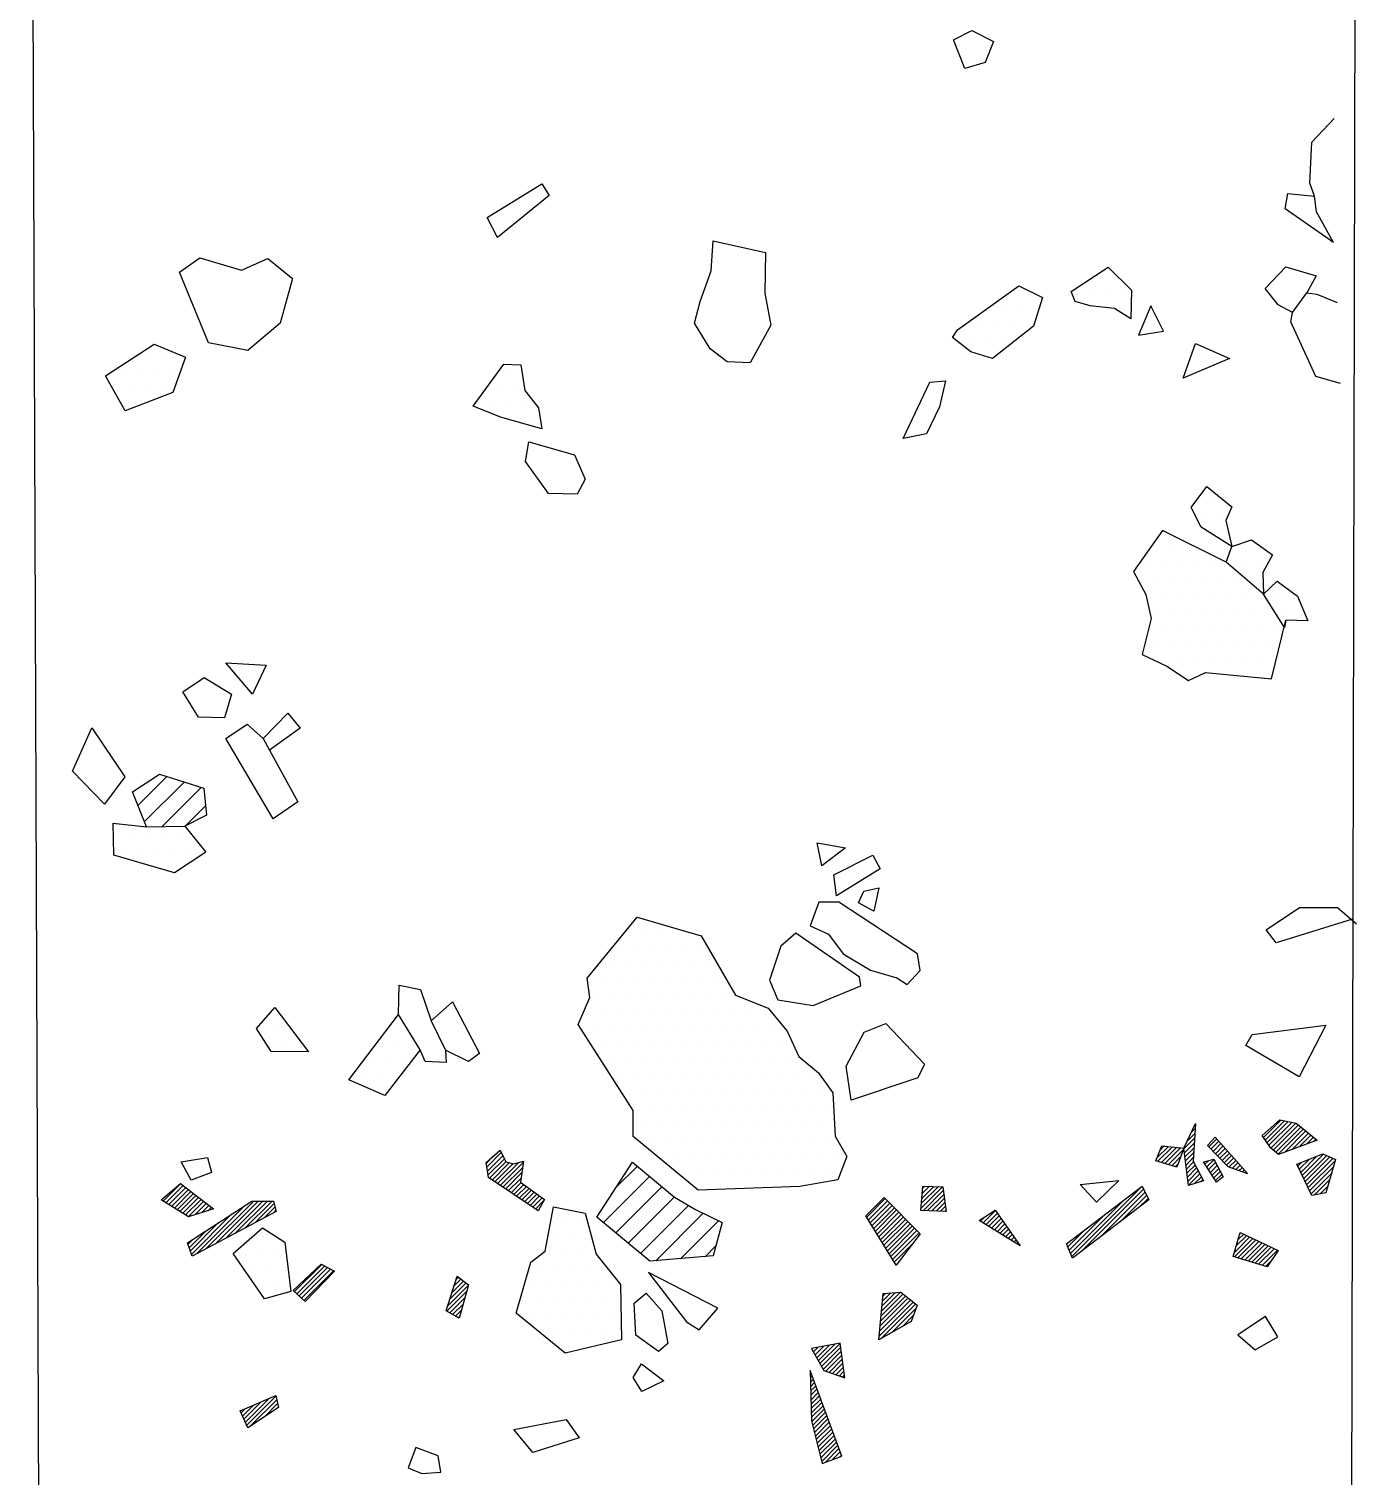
# Model space of a CAD drawing. Header units: metres. Extents: x 0.25 to 1.64, y -20.6 to -15.97.
# Drawn here: x 0.474 to 1.512, y -18.261 to -17.13 of the extents above; entities that cross this region are included whole.
import ezdxf

# ---------------------------------------------------------------- set-up
doc = ezdxf.new("R2010")
doc.units = ezdxf.units.M
doc.header["$LTSCALE"] = 25
doc.header["$MEASUREMENT"] = 0
doc.linetypes.add('STRICHPUNKTX2', pattern=[2, 1, -0.5, 0, -0.5])
doc.layers.get('0').update_dxf_attribs({"linetype": 'CONTINUOUS'})
for name, color, linetype in [('FEUER', 1, 'CONTINUOUS'), ('GRABUNGSGRENZE', 3, 'STRICHPUNKTX2'), ('KNOCHEN', 2, 'CONTINUOUS'), ('KNOCHENSCHRAFF', 2, 'CONTINUOUS'), ('STEINE', 4, 'CONTINUOUS'), ('STEINESCHRAFF', 4, 'CONTINUOUS')]:
    doc.layers.add(name, color=color, linetype=linetype)

# ---------------------------------------------------------------- blocks, each defined once
blk = doc.blocks.new('*X4')
at = {"color": 0}
for p, q in [((55.95, -1773.69), (58.21, -1771.43)), ((56.44, -1774.96), (59.55, -1771.86)), ((57.82, -1775.35), (60.89, -1772.29)), ((59.64, -1775.3), (61.23, -1773.72)), ((93.33, -1803.48), (94.96, -1801.86)), ((92.31, -1806.27), (95.92, -1802.67)), ((93.27, -1807.08), (96.88, -1803.47)), ((94.23, -1807.88), (97.84, -1804.28)), ((95.2, -1808.69), (98.95, -1804.94)), ((96.39, -1809.27), (100.1, -1805.55)), ((98.32, -1809.1), (101.29, -1806.13)), ((100.25, -1808.94), (101.1, -1808.09))]:
    blk.add_line(p, q, dxfattribs=at)
blk = doc.blocks.new('*X6')
at = {"color": 0}
for p, q in [((131.25, -1732.5), (131.25, -1732.5)), ((132.5, -1732.5), (132.5, -1732.5)), ((124.375, -1733.75), (124.375, -1733.75)), ((125.625, -1733.75), (125.625, -1733.75)), ((129.375, -1733.75), (129.375, -1733.75)), ((130.625, -1733.75), (130.625, -1733.75)), ((131.875, -1733.75), (131.875, -1733.75)), ((133.125, -1733.75), (133.125, -1733.75)), ((122.5, -1735), (122.5, -1735)), ((123.75, -1735), (123.75, -1735)), ((125, -1735), (125, -1735)), ((126.25, -1735), (126.25, -1735)), ((132.5, -1735), (132.5, -1735)), ((135, -1735), (135, -1735)), ((120.625, -1736.25), (120.625, -1736.25)), ((121.875, -1736.25), (121.875, -1736.25)), ((123.125, -1736.25), (123.125, -1736.25)), ((124.375, -1736.25), (124.375, -1736.25)), ((125.625, -1736.25), (125.625, -1736.25)), ((135.625, -1736.25), (135.625, -1736.25)), ((121.25, -1737.5), (121.25, -1737.5)), ((122.5, -1737.5), (122.5, -1737.5)), ((123.75, -1737.5), (123.75, -1737.5)), ((55.625, -1738.75), (55.625, -1738.75)), ((56.875, -1738.75), (56.875, -1738.75)), ((58.125, -1738.75), (58.125, -1738.75)), ((59.375, -1738.75), (59.375, -1738.75)), ((53.75, -1740), (53.75, -1740)), ((55, -1740), (55, -1740)), ((56.25, -1740), (56.25, -1740)), ((57.5, -1740), (57.5, -1740)), ((58.75, -1740), (58.75, -1740)), ((85, -1740), (85, -1740)), ((54.375, -1741.25), (54.375, -1741.25)), ((55.625, -1741.25), (55.625, -1741.25)), ((56.875, -1741.25), (56.875, -1741.25)), ((58.125, -1741.25), (58.125, -1741.25)), ((83.125, -1741.25), (83.125, -1741.25)), ((84.375, -1741.25), (84.375, -1741.25)), ((85.625, -1741.25), (85.625, -1741.25)), ((118.125, -1741.25), (118.125, -1741.25)), ((55, -1742.5), (55, -1742.5)), ((82.5, -1742.5), (82.5, -1742.5)), ((83.75, -1742.5), (83.75, -1742.5)), ((85, -1742.5), (85, -1742.5)), ((86.25, -1742.5), (86.25, -1742.5)), ((117.5, -1742.5), (117.5, -1742.5)), ((86.875, -1743.75), (86.875, -1743.75)), ((116.875, -1743.75), (116.875, -1743.75)), ((138.75, -1750), (138.75, -1750)), ((140, -1750), (140, -1750)), ((139.375, -1751.25), (139.375, -1751.25)), ((140.625, -1751.25), (140.625, -1751.25)), ((136.25, -1752.5), (136.25, -1752.5)), ((140, -1752.5), (140, -1752.5)), ((135.625, -1753.75), (135.625, -1753.75)), ((136.875, -1753.75), (136.875, -1753.75)), ((138.125, -1753.75), (138.125, -1753.75)), ((141.875, -1753.75), (141.875, -1753.75)), ((143.125, -1753.75), (143.125, -1753.75)), ((135, -1755), (135, -1755)), ((136.25, -1755), (136.25, -1755)), ((137.5, -1755), (137.5, -1755)), ((138.75, -1755), (138.75, -1755)), ((140, -1755), (140, -1755)), ((141.25, -1755), (141.25, -1755)), ((142.5, -1755), (142.5, -1755)), ((143.75, -1755), (143.75, -1755)), ((134.375, -1756.25), (134.375, -1756.25)), ((135.625, -1756.25), (135.625, -1756.25)), ((136.875, -1756.25), (136.875, -1756.25)), ((138.125, -1756.25), (138.125, -1756.25)), ((139.375, -1756.25), (139.375, -1756.25)), ((140.625, -1756.25), (140.625, -1756.25)), ((141.875, -1756.25), (141.875, -1756.25)), ((143.125, -1756.25), (143.125, -1756.25)), ((135, -1757.5), (135, -1757.5)), ((136.25, -1757.5), (136.25, -1757.5)), ((137.5, -1757.5), (137.5, -1757.5)), ((138.75, -1757.5), (138.75, -1757.5)), ((140, -1757.5), (140, -1757.5)), ((141.25, -1757.5), (141.25, -1757.5)), ((142.5, -1757.5), (142.5, -1757.5)), ((143.75, -1757.5), (143.75, -1757.5)), ((145, -1757.5), (145, -1757.5)), ((146.25, -1757.5), (146.25, -1757.5)), ((135.625, -1758.75), (135.625, -1758.75)), ((136.875, -1758.75), (136.875, -1758.75)), ((138.125, -1758.75), (138.125, -1758.75)), ((139.375, -1758.75), (139.375, -1758.75)), ((140.625, -1758.75), (140.625, -1758.75)), ((141.875, -1758.75), (141.875, -1758.75)), ((143.125, -1758.75), (143.125, -1758.75)), ((144.375, -1758.75), (144.375, -1758.75)), ((145.625, -1758.75), (145.625, -1758.75)), ((146.875, -1758.75), (146.875, -1758.75)), ((135, -1760), (135, -1760)), ((136.25, -1760), (136.25, -1760)), ((137.5, -1760), (137.5, -1760)), ((138.75, -1760), (138.75, -1760)), ((140, -1760), (140, -1760)), ((141.25, -1760), (141.25, -1760)), ((142.5, -1760), (142.5, -1760)), ((143.75, -1760), (143.75, -1760)), ((145, -1760), (145, -1760)), ((135.625, -1761.25), (135.625, -1761.25)), ((136.875, -1761.25), (136.875, -1761.25)), ((138.125, -1761.25), (138.125, -1761.25)), ((139.375, -1761.25), (139.375, -1761.25)), ((140.625, -1761.25), (140.625, -1761.25)), ((141.875, -1761.25), (141.875, -1761.25)), ((143.125, -1761.25), (143.125, -1761.25)), ((144.375, -1761.25), (144.375, -1761.25)), ((136.25, -1762.5), (136.25, -1762.5)), ((137.5, -1762.5), (137.5, -1762.5)), ((138.75, -1762.5), (138.75, -1762.5)), ((140, -1762.5), (140, -1762.5)), ((141.25, -1762.5), (141.25, -1762.5)), ((142.5, -1762.5), (142.5, -1762.5)), ((143.75, -1762.5), (143.75, -1762.5)), ((138.125, -1763.75), (138.125, -1763.75)), ((144.375, -1763.75), (144.375, -1763.75)), ((54.375, -1776.25), (54.375, -1776.25)), ((55.625, -1776.25), (55.625, -1776.25)), ((56.875, -1776.25), (56.875, -1776.25)), ((58.125, -1776.25), (58.125, -1776.25)), ((59.375, -1776.25), (59.375, -1776.25)), ((55, -1777.5), (55, -1777.5)), ((56.25, -1777.5), (56.25, -1777.5)), ((57.5, -1777.5), (57.5, -1777.5)), ((58.75, -1777.5), (58.75, -1777.5)), ((60, -1777.5), (60, -1777.5)), ((95, -1782.5), (95, -1782.5)), ((94.375, -1783.75), (94.375, -1783.75)), ((95.625, -1783.75), (95.625, -1783.75)), ((96.875, -1783.75), (96.875, -1783.75)), ((98.125, -1783.75), (98.125, -1783.75)), ((99.375, -1783.75), (99.375, -1783.75)), ((93.75, -1785), (93.75, -1785)), ((95, -1785), (95, -1785)), ((96.25, -1785), (96.25, -1785)), ((97.5, -1785), (97.5, -1785)), ((98.75, -1785), (98.75, -1785)), ((100, -1785), (100, -1785)), ((91.875, -1786.25), (91.875, -1786.25)), ((93.125, -1786.25), (93.125, -1786.25)), ((94.375, -1786.25), (94.375, -1786.25)), ((95.625, -1786.25), (95.625, -1786.25)), ((96.875, -1786.25), (96.875, -1786.25)), ((98.125, -1786.25), (98.125, -1786.25)), ((99.375, -1786.25), (99.375, -1786.25)), ((100.625, -1786.25), (100.625, -1786.25)), ((91.25, -1787.5), (91.25, -1787.5)), ((92.5, -1787.5), (92.5, -1787.5)), ((93.75, -1787.5), (93.75, -1787.5)), ((95, -1787.5), (95, -1787.5)), ((96.25, -1787.5), (96.25, -1787.5)), ((97.5, -1787.5), (97.5, -1787.5)), ((98.75, -1787.5), (98.75, -1787.5)), ((100, -1787.5), (100, -1787.5)), ((101.25, -1787.5), (101.25, -1787.5)), ((91.875, -1788.75), (91.875, -1788.75)), ((93.125, -1788.75), (93.125, -1788.75)), ((94.375, -1788.75), (94.375, -1788.75)), ((95.625, -1788.75), (95.625, -1788.75)), ((96.875, -1788.75), (96.875, -1788.75)), ((98.125, -1788.75), (98.125, -1788.75)), ((99.375, -1788.75), (99.375, -1788.75)), ((100.625, -1788.75), (100.625, -1788.75)), ((101.875, -1788.75), (101.875, -1788.75)), ((103.125, -1788.75), (103.125, -1788.75)), ((66.25, -1790), (66.25, -1790)), ((91.25, -1790), (91.25, -1790)), ((92.5, -1790), (92.5, -1790)), ((93.75, -1790), (93.75, -1790)), ((95, -1790), (95, -1790)), ((96.25, -1790), (96.25, -1790)), ((97.5, -1790), (97.5, -1790)), ((98.75, -1790), (98.75, -1790)), ((100, -1790), (100, -1790)), ((101.25, -1790), (101.25, -1790)), ((102.5, -1790), (102.5, -1790)), ((103.75, -1790), (103.75, -1790)), ((105, -1790), (105, -1790)), ((65.625, -1791.25), (65.625, -1791.25)), ((66.875, -1791.25), (66.875, -1791.25)), ((75.625, -1791.25), (75.625, -1791.25)), ((76.875, -1791.25), (76.875, -1791.25)), ((90.625, -1791.25), (90.625, -1791.25)), ((91.875, -1791.25), (91.875, -1791.25)), ((93.125, -1791.25), (93.125, -1791.25)), ((94.375, -1791.25), (94.375, -1791.25)), ((95.625, -1791.25), (95.625, -1791.25)), ((96.875, -1791.25), (96.875, -1791.25)), ((98.125, -1791.25), (98.125, -1791.25)), ((99.375, -1791.25), (99.375, -1791.25)), ((100.625, -1791.25), (100.625, -1791.25)), ((101.875, -1791.25), (101.875, -1791.25)), ((103.125, -1791.25), (103.125, -1791.25)), ((104.375, -1791.25), (104.375, -1791.25)), ((105.625, -1791.25), (105.625, -1791.25)), ((66.25, -1792.5), (66.25, -1792.5)), ((67.5, -1792.5), (67.5, -1792.5)), ((68.75, -1792.5), (68.75, -1792.5)), ((75, -1792.5), (75, -1792.5)), ((76.25, -1792.5), (76.25, -1792.5)), ((77.5, -1792.5), (77.5, -1792.5)), ((92.5, -1792.5), (92.5, -1792.5)), ((93.75, -1792.5), (93.75, -1792.5)), ((95, -1792.5), (95, -1792.5)), ((96.25, -1792.5), (96.25, -1792.5)), ((97.5, -1792.5), (97.5, -1792.5)), ((98.75, -1792.5), (98.75, -1792.5)), ((100, -1792.5), (100, -1792.5)), ((101.25, -1792.5), (101.25, -1792.5)), ((102.5, -1792.5), (102.5, -1792.5)), ((103.75, -1792.5), (103.75, -1792.5)), ((105, -1792.5), (105, -1792.5)), ((106.25, -1792.5), (106.25, -1792.5)), ((74.375, -1793.75), (74.375, -1793.75)), ((75.625, -1793.75), (75.625, -1793.75)), ((76.875, -1793.75), (76.875, -1793.75)), ((93.125, -1793.75), (93.125, -1793.75)), ((94.375, -1793.75), (94.375, -1793.75)), ((95.625, -1793.75), (95.625, -1793.75)), ((96.875, -1793.75), (96.875, -1793.75)), ((98.125, -1793.75), (98.125, -1793.75)), ((99.375, -1793.75), (99.375, -1793.75)), ((100.625, -1793.75), (100.625, -1793.75)), ((101.875, -1793.75), (101.875, -1793.75)), ((103.125, -1793.75), (103.125, -1793.75)), ((104.375, -1793.75), (104.375, -1793.75)), ((105.625, -1793.75), (105.625, -1793.75)), ((106.875, -1793.75), (106.875, -1793.75)), ((73.75, -1795), (73.75, -1795)), ((75, -1795), (75, -1795)), ((76.25, -1795), (76.25, -1795)), ((93.75, -1795), (93.75, -1795)), ((95, -1795), (95, -1795)), ((96.25, -1795), (96.25, -1795)), ((97.5, -1795), (97.5, -1795)), ((98.75, -1795), (98.75, -1795)), ((100, -1795), (100, -1795)), ((101.25, -1795), (101.25, -1795)), ((102.5, -1795), (102.5, -1795)), ((103.75, -1795), (103.75, -1795)), ((105, -1795), (105, -1795)), ((106.25, -1795), (106.25, -1795)), ((107.5, -1795), (107.5, -1795)), ((108.75, -1795), (108.75, -1795)), ((94.375, -1796.25), (94.375, -1796.25)), ((95.625, -1796.25), (95.625, -1796.25)), ((96.875, -1796.25), (96.875, -1796.25)), ((98.125, -1796.25), (98.125, -1796.25)), ((99.375, -1796.25), (99.375, -1796.25)), ((100.625, -1796.25), (100.625, -1796.25)), ((101.875, -1796.25), (101.875, -1796.25)), ((103.125, -1796.25), (103.125, -1796.25)), ((104.375, -1796.25), (104.375, -1796.25)), ((105.625, -1796.25), (105.625, -1796.25)), ((106.875, -1796.25), (106.875, -1796.25)), ((108.125, -1796.25), (108.125, -1796.25)), ((109.375, -1796.25), (109.375, -1796.25)), ((95, -1797.5), (95, -1797.5)), ((96.25, -1797.5), (96.25, -1797.5)), ((97.5, -1797.5), (97.5, -1797.5)), ((98.75, -1797.5), (98.75, -1797.5)), ((100, -1797.5), (100, -1797.5)), ((101.25, -1797.5), (101.25, -1797.5)), ((102.5, -1797.5), (102.5, -1797.5)), ((103.75, -1797.5), (103.75, -1797.5)), ((105, -1797.5), (105, -1797.5)), ((106.25, -1797.5), (106.25, -1797.5)), ((107.5, -1797.5), (107.5, -1797.5)), ((108.75, -1797.5), (108.75, -1797.5)), ((110, -1797.5), (110, -1797.5)), ((95.625, -1798.75), (95.625, -1798.75)), ((96.875, -1798.75), (96.875, -1798.75)), ((98.125, -1798.75), (98.125, -1798.75)), ((99.375, -1798.75), (99.375, -1798.75)), ((100.625, -1798.75), (100.625, -1798.75)), ((101.875, -1798.75), (101.875, -1798.75)), ((103.125, -1798.75), (103.125, -1798.75)), ((104.375, -1798.75), (104.375, -1798.75)), ((105.625, -1798.75), (105.625, -1798.75)), ((106.875, -1798.75), (106.875, -1798.75)), ((108.125, -1798.75), (108.125, -1798.75)), ((109.375, -1798.75), (109.375, -1798.75)), ((96.25, -1800), (96.25, -1800)), ((97.5, -1800), (97.5, -1800)), ((98.75, -1800), (98.75, -1800)), ((100, -1800), (100, -1800)), ((101.25, -1800), (101.25, -1800)), ((102.5, -1800), (102.5, -1800)), ((103.75, -1800), (103.75, -1800)), ((105, -1800), (105, -1800)), ((106.25, -1800), (106.25, -1800)), ((107.5, -1800), (107.5, -1800)), ((108.75, -1800), (108.75, -1800)), ((110, -1800), (110, -1800)), ((96.875, -1801.25), (96.875, -1801.25)), ((98.125, -1801.25), (98.125, -1801.25)), ((99.375, -1801.25), (99.375, -1801.25)), ((100.625, -1801.25), (100.625, -1801.25)), ((101.875, -1801.25), (101.875, -1801.25)), ((103.125, -1801.25), (103.125, -1801.25)), ((104.375, -1801.25), (104.375, -1801.25)), ((105.625, -1801.25), (105.625, -1801.25)), ((106.875, -1801.25), (106.875, -1801.25)), ((108.125, -1801.25), (108.125, -1801.25)), ((109.375, -1801.25), (109.375, -1801.25)), ((110.625, -1801.25), (110.625, -1801.25)), ((98.75, -1802.5), (98.75, -1802.5)), ((100, -1802.5), (100, -1802.5)), ((101.25, -1802.5), (101.25, -1802.5)), ((102.5, -1802.5), (102.5, -1802.5)), ((103.75, -1802.5), (103.75, -1802.5)), ((105, -1802.5), (105, -1802.5)), ((106.25, -1802.5), (106.25, -1802.5)), ((107.5, -1802.5), (107.5, -1802.5)), ((108.75, -1802.5), (108.75, -1802.5)), ((110, -1802.5), (110, -1802.5)), ((89.375, -1806.25), (89.375, -1806.25)), ((90.625, -1806.25), (90.625, -1806.25)), ((65, -1807.5), (65, -1807.5)), ((66.25, -1807.5), (66.25, -1807.5)), ((88.75, -1807.5), (88.75, -1807.5)), ((90, -1807.5), (90, -1807.5)), ((91.25, -1807.5), (91.25, -1807.5)), ((64.375, -1808.75), (64.375, -1808.75)), ((65.625, -1808.75), (65.625, -1808.75)), ((66.875, -1808.75), (66.875, -1808.75)), ((88.125, -1808.75), (88.125, -1808.75)), ((89.375, -1808.75), (89.375, -1808.75)), ((90.625, -1808.75), (90.625, -1808.75)), ((65, -1810), (65, -1810)), ((66.25, -1810), (66.25, -1810)), ((67.5, -1810), (67.5, -1810)), ((87.5, -1810), (87.5, -1810)), ((88.75, -1810), (88.75, -1810)), ((90, -1810), (90, -1810)), ((91.25, -1810), (91.25, -1810)), ((92.5, -1810), (92.5, -1810)), ((65.625, -1811.25), (65.625, -1811.25)), ((66.875, -1811.25), (66.875, -1811.25)), ((86.875, -1811.25), (86.875, -1811.25)), ((88.125, -1811.25), (88.125, -1811.25)), ((89.375, -1811.25), (89.375, -1811.25)), ((90.625, -1811.25), (90.625, -1811.25)), ((91.875, -1811.25), (91.875, -1811.25)), ((93.125, -1811.25), (93.125, -1811.25)), ((86.25, -1812.5), (86.25, -1812.5)), ((87.5, -1812.5), (87.5, -1812.5)), ((88.75, -1812.5), (88.75, -1812.5)), ((90, -1812.5), (90, -1812.5)), ((91.25, -1812.5), (91.25, -1812.5)), ((92.5, -1812.5), (92.5, -1812.5)), ((86.875, -1813.75), (86.875, -1813.75)), ((88.125, -1813.75), (88.125, -1813.75)), ((89.375, -1813.75), (89.375, -1813.75)), ((90.625, -1813.75), (90.625, -1813.75)), ((91.875, -1813.75), (91.875, -1813.75)), ((93.125, -1813.75), (93.125, -1813.75)), ((88.75, -1815), (88.75, -1815)), ((90, -1815), (90, -1815)), ((91.25, -1815), (91.25, -1815)), ((92.5, -1815), (92.5, -1815)), ((89.375, -1816.25), (89.375, -1816.25))]:
    blk.add_line(p, q, dxfattribs=at)
blk = doc.blocks.new('*X13')
at = {"color": 0}
for p, q in [((138.54, -1798.58), (138.56, -1798.55)), ((143.87, -1799.62), (145.22, -1798.27)), ((144.01, -1799.83), (145.51, -1798.32)), ((144.16, -1800.03), (145.81, -1798.38)), ((144.3, -1800.24), (146.1, -1798.44)), ((144.44, -1800.45), (146.4, -1798.5)), ((137.66, -1800.52), (138.49, -1799.69)), ((137.91, -1799.91), (138.51, -1799.31)), ((138.23, -1799.24), (138.54, -1798.93)), ((139.59, -1800.36), (140.22, -1799.73)), ((144.64, -1800.61), (146.6, -1798.65)), ((144.83, -1800.77), (146.8, -1798.81)), ((145.02, -1800.93), (146.99, -1798.96)), ((145.53, -1800.78), (147.19, -1799.12)), ((146.1, -1800.56), (147.38, -1799.28)), ((146.67, -1800.35), (147.58, -1799.44)), ((147.23, -1800.14), (147.78, -1799.6)), ((83.21, -1801.94), (84.33, -1800.81)), ((135.55, -1801.22), (136.44, -1800.33)), ((135.63, -1801.49), (136.76, -1800.36)), ((135.77, -1800.64), (136.12, -1800.29)), ((135.9, -1801.58), (137.07, -1800.4)), ((136.17, -1801.66), (137.39, -1800.44)), ((136.44, -1801.74), (137.62, -1800.56)), ((137.7, -1800.83), (138.46, -1800.07)), ((137.74, -1801.15), (138.44, -1800.45)), ((137.78, -1801.46), (138.41, -1800.83)), ((139.76, -1800.54), (140.38, -1799.92)), ((139.94, -1800.72), (140.55, -1800.1)), ((140.11, -1800.9), (140.72, -1800.29)), ((140.29, -1801.08), (140.88, -1800.48)), ((140.46, -1801.25), (141.05, -1800.67)), ((140.64, -1801.43), (141.21, -1800.86)), ((147.8, -1799.92), (147.97, -1799.75)), ((83.17, -1801.63), (83.73, -1801.06)), ((83.25, -1802.25), (84.45, -1801.05)), ((83.29, -1802.56), (84.57, -1801.29)), ((83.4, -1802.81), (84.69, -1801.52)), ((83.61, -1802.95), (84.97, -1801.59)), ((83.82, -1803.09), (85.25, -1801.66)), ((84.03, -1803.23), (85.7, -1801.57)), ((84.25, -1803.38), (86.05, -1801.57)), ((84.46, -1803.52), (85.99, -1801.99)), ((136.71, -1801.83), (137.4, -1801.13)), ((136.98, -1801.91), (137.19, -1801.7)), ((137.82, -1801.78), (138.39, -1801.2)), ((137.86, -1802.09), (138.4, -1801.54)), ((137.9, -1802.4), (138.53, -1801.78)), ((139.3, -1801.71), (139.57, -1801.44)), ((139.44, -1801.92), (140.01, -1801.35)), ((139.58, -1802.14), (140.13, -1801.58)), ((139.72, -1802.35), (140.26, -1801.81)), ((140.81, -1801.61), (141.38, -1801.04)), ((140.98, -1801.79), (141.54, -1801.23)), ((141.2, -1801.93), (141.71, -1801.42)), ((141.46, -1802.03), (141.87, -1801.61)), ((141.72, -1802.12), (142.04, -1801.8)), ((141.98, -1802.21), (142.2, -1801.99)), ((146.56, -1801.87), (146.87, -1801.56)), ((146.67, -1802.11), (147.46, -1801.33)), ((146.79, -1802.35), (148.05, -1801.09)), ((146.9, -1802.59), (148.57, -1800.92)), ((147.02, -1802.83), (148.81, -1801.03)), ((147.13, -1803.07), (149.05, -1801.15)), ((147.25, -1803.3), (149.29, -1801.26)), ((147.36, -1803.54), (149.47, -1801.44)), ((147.48, -1803.78), (149.32, -1801.94)), ((84.67, -1803.66), (85.92, -1802.4)), ((84.88, -1803.8), (85.86, -1802.82)), ((137.94, -1802.72), (138.65, -1802.01)), ((137.98, -1803.03), (138.77, -1802.24)), ((138.01, -1803.35), (138.9, -1802.47)), ((138.48, -1803.23), (139.02, -1802.7)), ((138.99, -1803.07), (139.14, -1802.93)), ((139.86, -1802.57), (140.38, -1802.05)), ((140, -1802.78), (140.5, -1802.28)), ((140.13, -1802.99), (140.62, -1802.51)), ((142.24, -1802.31), (142.37, -1802.17)), ((142.49, -1802.4), (142.54, -1802.36)), ((147.59, -1804.02), (149.18, -1802.44)), ((147.84, -1804.13), (149.03, -1802.93)), ((57.91, -1804.6), (59.29, -1803.23)), ((58.13, -1804.74), (59.49, -1803.39)), ((58.35, -1804.87), (59.69, -1803.54)), ((58.57, -1805.01), (59.89, -1803.69)), ((58.79, -1805.14), (60.08, -1803.85)), ((59.01, -1805.28), (60.28, -1804)), ((59.23, -1805.41), (60.48, -1804.16)), ((85.09, -1803.94), (85.88, -1803.15)), ((85.31, -1804.08), (86.09, -1803.3)), ((85.52, -1804.22), (86.29, -1803.45)), ((85.73, -1804.37), (86.5, -1803.6)), ((85.94, -1804.51), (86.7, -1803.75)), ((86.15, -1804.65), (86.91, -1803.9)), ((86.37, -1804.79), (87.11, -1804.05)), ((86.58, -1804.93), (87.32, -1804.19)), ((117.12, -1805.15), (118.79, -1803.48)), ((117.15, -1804.77), (118.45, -1803.47)), ((117.18, -1804.39), (118.11, -1803.46)), ((117.21, -1804), (117.76, -1803.45)), ((117.24, -1803.62), (117.42, -1803.43)), ((117.3, -1805.33), (118.87, -1803.75)), ((117.63, -1805.34), (118.91, -1804.07)), ((128.9, -1808.93), (134.38, -1803.45)), ((129.66, -1808.52), (134.51, -1803.67)), ((131.16, -1807.37), (134.62, -1803.91)), ((132.67, -1806.22), (134.74, -1804.15)), ((148.27, -1804.05), (148.89, -1803.43)), ((148.71, -1803.96), (148.74, -1803.93)), ((59.45, -1805.55), (60.68, -1804.31)), ((59.67, -1805.68), (60.88, -1804.47)), ((59.88, -1805.82), (61.08, -1804.62)), ((60.38, -1805.68), (61.28, -1804.78)), ((60.55, -1808.68), (64.27, -1804.97)), ((60.9, -1805.51), (61.48, -1804.93)), ((61.31, -1808.28), (65, -1804.59)), ((61.42, -1805.35), (61.68, -1805.08)), ((62.06, -1807.88), (65.35, -1804.59)), ((62.81, -1807.48), (65.71, -1804.59)), ((63.57, -1807.08), (66.06, -1804.59)), ((64.32, -1806.69), (66.42, -1804.59)), ((65.07, -1806.29), (66.58, -1804.78)), ((65.83, -1805.89), (66.65, -1805.06)), ((66.58, -1805.49), (66.72, -1805.34)), ((86.79, -1805.07), (87.52, -1804.34)), ((87, -1805.22), (87.66, -1804.55)), ((112.89, -1805.85), (114.33, -1804.4)), ((113.02, -1806.07), (114.51, -1804.58)), ((113.15, -1806.29), (114.69, -1804.76)), ((113.29, -1806.51), (114.86, -1804.93)), ((113.42, -1806.73), (115.04, -1805.11)), ((113.55, -1806.95), (115.21, -1805.29)), ((117.97, -1805.36), (118.95, -1804.38)), ((118.31, -1805.38), (119, -1804.69)), ((118.64, -1805.39), (119.04, -1805)), ((118.98, -1805.41), (119.08, -1805.31)), ((121.96, -1806.32), (122.94, -1805.34)), ((128.79, -1808.68), (132.89, -1804.59)), ((134.17, -1805.07), (134.85, -1804.39)), ((60.03, -1808.5), (62.25, -1806.28)), ((60.12, -1808.76), (63.26, -1805.62)), ((113.69, -1807.17), (115.39, -1805.47)), ((113.82, -1807.39), (115.56, -1805.64)), ((113.96, -1807.61), (115.74, -1805.82)), ((114.09, -1807.83), (115.92, -1806)), ((114.22, -1808.05), (116.09, -1806.18)), ((114.36, -1808.27), (116.27, -1806.36)), ((121.74, -1806.18), (122.09, -1805.84)), ((122.18, -1806.45), (123.09, -1805.55)), ((122.4, -1806.59), (123.23, -1805.75)), ((122.62, -1806.72), (123.38, -1805.96)), ((122.84, -1806.86), (123.52, -1806.17)), ((123.06, -1806.99), (123.67, -1806.38)), ((128.69, -1808.43), (131.39, -1805.72)), ((59.84, -1807.98), (60.23, -1807.6)), ((59.94, -1808.24), (61.24, -1806.94)), ((114.49, -1808.49), (116.44, -1806.53)), ((114.62, -1808.71), (116.62, -1806.71)), ((114.76, -1808.93), (116.79, -1806.89)), ((114.89, -1809.15), (116.97, -1807.07)), ((123.28, -1807.13), (123.81, -1806.59)), ((123.49, -1807.26), (123.96, -1806.8)), ((123.71, -1807.39), (124.1, -1807.01)), ((123.93, -1807.53), (124.25, -1807.21)), ((124.15, -1807.66), (124.39, -1807.42)), ((124.37, -1807.8), (124.54, -1807.63)), ((128.59, -1808.18), (129.9, -1806.86)), ((141.6, -1808.6), (142.81, -1807.4)), ((141.6, -1808.96), (143.04, -1807.51)), ((141.75, -1808.1), (142.57, -1807.28)), ((141.87, -1809.04), (143.28, -1807.62)), ((141.89, -1807.6), (142.33, -1807.17)), ((142.04, -1807.1), (142.09, -1807.05)), ((115.03, -1809.37), (116.47, -1807.92)), ((124.59, -1807.93), (124.68, -1807.84)), ((124.81, -1808.07), (124.83, -1808.05)), ((142.14, -1809.12), (143.52, -1807.74)), ((142.41, -1809.2), (143.76, -1807.85)), ((142.68, -1809.29), (144, -1807.97)), ((142.95, -1809.37), (144.24, -1808.08)), ((143.22, -1809.45), (144.48, -1808.2)), ((143.49, -1809.53), (144.72, -1808.31)), ((143.77, -1809.62), (144.96, -1808.43)), ((68.18, -1811.66), (70.3, -1809.54)), ((68.36, -1811.84), (70.53, -1809.67)), ((68.54, -1812.01), (70.76, -1809.79)), ((68.73, -1812.18), (70.99, -1809.92)), ((115.16, -1809.58), (115.31, -1809.44)), ((144.04, -1809.7), (144.49, -1809.25)), ((68.91, -1812.35), (71.22, -1810.04)), ((80.32, -1812.25), (81.58, -1810.99)), ((80.48, -1811.73), (81.38, -1810.84)), ((80.65, -1811.22), (81.18, -1810.69)), ((80.81, -1810.7), (80.98, -1810.53)), ((80.08, -1813.2), (81.61, -1811.67)), ((80.15, -1812.77), (81.74, -1811.18)), ((80.31, -1813.33), (81.48, -1812.15)), ((113.91, -1814.37), (116.12, -1812.16)), ((113.95, -1813.97), (115.92, -1812.01)), ((113.99, -1813.58), (115.72, -1811.85)), ((114.03, -1813.19), (115.52, -1811.7)), ((114.06, -1812.8), (115.13, -1811.73)), ((114.1, -1812.41), (114.75, -1811.76)), ((114.14, -1812.02), (114.37, -1811.79)), ((80.53, -1813.45), (81.35, -1812.64)), ((80.76, -1813.58), (81.21, -1813.13)), ((113.84, -1815.15), (116.51, -1812.48)), ((113.88, -1814.76), (116.31, -1812.32)), ((114.04, -1815.3), (116.71, -1812.63)), ((114.85, -1814.85), (116.73, -1812.97)), ((80.99, -1813.7), (81.08, -1813.61)), ((115.66, -1814.39), (116.53, -1813.52)), ((108.59, -1816.16), (108.65, -1816.09)), ((108.71, -1816.38), (109.09, -1816.01)), ((108.84, -1816.61), (109.52, -1815.93)), ((108.97, -1816.84), (109.96, -1815.85)), ((109.1, -1817.06), (110.39, -1815.77)), ((109.22, -1817.29), (110.8, -1815.71)), ((109.35, -1817.52), (110.85, -1816.02)), ((109.48, -1817.74), (110.89, -1816.33)), ((109.68, -1817.89), (110.93, -1816.64)), ((109.95, -1817.98), (110.97, -1816.95)), ((110.21, -1818.07), (111.01, -1817.27)), ((110.47, -1818.16), (111.06, -1817.58)), ((108.47, -1818.05), (108.52, -1818)), ((108.48, -1818.39), (108.61, -1818.25)), ((108.49, -1818.73), (108.71, -1818.51)), ((108.5, -1819.08), (108.8, -1818.77)), ((110.74, -1818.25), (111.1, -1817.89)), ((111, -1818.34), (111.14, -1818.2)), ((64.34, -1821.87), (66.19, -1820.02)), ((64.45, -1822.11), (66.73, -1819.83)), ((108.51, -1819.42), (108.9, -1819.03)), ((108.52, -1819.76), (108.99, -1819.29)), ((108.53, -1820.11), (109.09, -1819.54)), ((108.54, -1820.45), (109.19, -1819.8)), ((108.55, -1820.8), (109.28, -1820.06)), ((64, -1821.14), (64.36, -1820.79)), ((64.11, -1821.39), (64.97, -1820.53)), ((64.23, -1821.63), (65.58, -1820.27)), ((64.77, -1822.14), (66.8, -1820.12)), ((65.82, -1821.45), (66.86, -1820.4)), ((66.87, -1820.75), (66.93, -1820.69)), ((108.56, -1821.14), (109.38, -1820.32)), ((108.57, -1821.48), (109.47, -1820.58)), ((108.58, -1821.82), (109.57, -1820.83)), ((108.66, -1822.1), (109.66, -1821.09)), ((108.73, -1822.38), (109.76, -1821.35)), ((108.8, -1822.67), (109.85, -1821.61)), ((108.87, -1822.95), (109.95, -1821.87)), ((108.94, -1823.23), (110.04, -1822.13)), ((109.01, -1823.52), (110.14, -1822.38)), ((109.08, -1823.8), (110.23, -1822.64)), ((109.15, -1824.08), (110.33, -1822.9)), ((109.22, -1824.36), (110.43, -1823.16)), ((109.29, -1824.65), (110.52, -1823.42)), ((109.36, -1824.93), (110.62, -1823.67)), ((109.65, -1824.99), (110.71, -1823.93)), ((110.21, -1824.79), (110.81, -1824.19)), ((110.77, -1824.58), (110.9, -1824.45))]:
    blk.add_line(p, q, dxfattribs=at)

msp = doc.modelspace()

# ---------------------------------------------------------------- linework, layer by layer
at = {"layer": 'GRABUNGSGRENZE'}
for points in [[(0.4743, -16.2604), (0.4905, -20.5987)], [(1.5118, -16.3041), (1.5024, -20.6026)]]:
    msp.add_lwpolyline(points, dxfattribs=at)
at = {"layer": 'KNOCHEN'}
for points in [[(1.3802, -18.0337), (1.3765, -18.0047), (1.3857, -17.9853), (1.3837, -18.0149), (1.3919, -18.0301), (1.3802, -18.0337)], [(1.4444, -18.0045), (1.4377, -17.9948), (1.4515, -17.9825), (1.4642, -17.985), (1.4806, -17.9983), (1.4505, -18.0096), (1.4444, -18.0045)], [(1.4261, -18.0244), (1.401, -17.9959), (1.3949, -18.0026), (1.4108, -18.0189), (1.4261, -18.0244)], [(0.872, -18.0535), (0.8332, -18.0276), (0.8316, -18.0158), (0.8423, -18.0061), (0.8469, -18.0153), (0.853, -18.0168), (0.8607, -18.0147), (0.8582, -18.0311), (0.8771, -18.0448), (0.872, -18.0535)], [(1.3546, -18.0144), (1.3592, -18.0027), (1.3765, -18.0047), (1.371, -18.0195), (1.3546, -18.0144)], [(1.4021, -18.0311), (1.3919, -18.0153), (1.4, -18.0133), (1.4072, -18.027), (1.4021, -18.0311)], [(1.4648, -18.0172), (1.4852, -18.009), (1.4949, -18.0135), (1.4874, -18.0396), (1.4766, -18.0417), (1.4648, -18.0172)], [(0.599, -18.0583), (0.5776, -18.0451), (0.5928, -18.0323), (0.6184, -18.0521), (0.599, -18.0583)], [(1.171, -18.0532), (1.1725, -18.0343), (1.1883, -18.0348), (1.1909, -18.0541), (1.171, -18.0532)], [(1.2895, -18.0906), (1.2849, -18.0794), (1.344, -18.0344), (1.3491, -18.0451), (1.2895, -18.0906)], [(0.6017, -18.0889), (0.5981, -18.0787), (0.6485, -18.0459), (0.6653, -18.0459), (0.6674, -18.054), (0.6017, -18.0889)], [(1.1517, -18.0961), (1.1282, -18.0574), (1.1424, -18.0431), (1.1706, -18.0716), (1.1517, -18.0961)], [(1.2487, -18.081), (1.2165, -18.0612), (1.2292, -18.053), (1.2487, -18.081)], [(1.415, -18.0893), (1.4206, -18.0704), (1.4502, -18.0846), (1.4416, -18.0974), (1.415, -18.0893)], [(0.69, -18.1244), (0.69, -18.1244), (0.6808, -18.1157), (0.7027, -18.0953)], [(0.7027, -18.0953), (0.7129, -18.1008), (0.69, -18.1244)], [(0.8105, -18.1373), (0.8003, -18.1317), (0.8089, -18.1047), (0.8176, -18.1113), (0.8105, -18.1373)], [(1.1381, -18.1543), (1.1416, -18.1181), (1.1554, -18.117), (1.1682, -18.1272), (1.1636, -18.1399), (1.1381, -18.1543)], [(1.1117, -18.184), (1.108, -18.1569), (1.0856, -18.1611), (1.0953, -18.1784), (1.1117, -18.184)], [(1.094, -18.2509), (1.1093, -18.2452), (1.0846, -18.1784), (1.0857, -18.2177), (1.094, -18.2509)], [(0.6454, -18.223), (0.6392, -18.2097), (0.6673, -18.1979), (0.6693, -18.2071), (0.6454, -18.223)]]:
    msp.add_lwpolyline(points, dxfattribs=at)
at = {"layer": 'STEINE'}
for points in [[(1.2054, -17.1611), (1.1966, -17.1387), (1.2109, -17.1315), (1.2278, -17.1402), (1.2212, -17.1565), (1.2054, -17.1611)], [(1.4935, -17.2971), (1.4802, -17.2732), (1.4786, -17.2609), (1.475, -17.2507), (1.4765, -17.2186), (1.4938, -17.2002)], [(0.8404, -17.2932), (0.8322, -17.2775), (0.875, -17.2513), (0.8806, -17.2605), (0.8404, -17.2932)], [(1.4935, -17.2971), (1.4557, -17.2707), (1.4577, -17.2589), (1.4786, -17.2609)], [(1.0065, -17.3801), (0.9942, -17.3602), (0.9987, -17.3433), (1.0073, -17.3193), (1.0088, -17.2959), (1.0496, -17.3049), (1.0492, -17.3366), (1.0539, -17.3616), (1.0376, -17.3912), (1.0197, -17.3902), (1.0065, -17.3801)], [(0.6145, -17.3755), (0.592, -17.3204), (0.6077, -17.3092), (0.6404, -17.3188), (0.6608, -17.3095), (0.6802, -17.3253), (0.6706, -17.36), (0.6452, -17.3815), (0.6145, -17.3755)], [(1.2885, -17.3354), (1.3175, -17.3165), (1.3355, -17.3343), (1.335, -17.3567), (1.3222, -17.3486), (1.3033, -17.3466), (1.2916, -17.3431), (1.2885, -17.3354)], [(1.4615, -17.3518), (1.4503, -17.3457), (1.4401, -17.333), (1.4563, -17.3161), (1.4798, -17.3232), (1.4727, -17.3365)], [(1.1998, -17.3653), (1.2477, -17.3309), (1.2661, -17.3401), (1.259, -17.3625), (1.2269, -17.3876), (1.2101, -17.3826), (1.1957, -17.3714), (1.1998, -17.3653)], [(1.4989, -17.4073), (1.4795, -17.4018), (1.46, -17.359), (1.4615, -17.3518), (1.4727, -17.3365), (1.4804, -17.3375), (1.4962, -17.3441)], [(1.3412, -17.3695), (1.3605, -17.3664), (1.3508, -17.3465), (1.3412, -17.3695)], [(0.5494, -17.4287), (0.534, -17.4012), (0.5722, -17.3766), (0.5967, -17.3868), (0.5866, -17.4144), (0.5494, -17.4287)], [(1.3759, -17.4031), (1.3856, -17.376), (1.4121, -17.3877), (1.3759, -17.4031)], [(0.8213, -17.4249), (0.8452, -17.3922), (0.8585, -17.3927), (0.8616, -17.4126), (0.8724, -17.4263), (0.875, -17.4427), (0.8428, -17.4336), (0.8213, -17.4249)], [(1.1572, -17.4501), (1.178, -17.4061), (1.1902, -17.4051), (1.1857, -17.4255), (1.1755, -17.4465), (1.1572, -17.4501)], [(0.8648, -17.4529), (0.9005, -17.463), (0.9088, -17.4819), (0.9027, -17.4936), (0.8802, -17.4932), (0.8623, -17.4682), (0.8648, -17.4529)], [(1.4141, -17.5346), (1.39, -17.5194), (1.3823, -17.5041), (1.3945, -17.4877), (1.414, -17.5035), (1.4094, -17.5142), (1.4141, -17.5346)], [(1.4387, -17.5718), (1.4493, -17.5616), (1.4652, -17.5733), (1.4734, -17.5926), (1.4561, -17.5922), (1.4551, -17.5978), (1.4387, -17.5718), (1.4095, -17.5469), (1.3599, -17.522), (1.3371, -17.5542), (1.3468, -17.572), (1.3509, -17.5909), (1.3439, -17.619), (1.3633, -17.6281), (1.3802, -17.6393), (1.3934, -17.6331), (1.445, -17.6381), (1.4561, -17.5922)], [(1.4095, -17.5469), (1.4141, -17.5346), (1.4294, -17.5295), (1.4457, -17.5412), (1.4381, -17.555), (1.4387, -17.5718)], [(0.649, -17.6499), (0.628, -17.6255), (0.6596, -17.6274), (0.649, -17.6499)], [(0.6067, -17.6679), (0.5944, -17.648), (0.6112, -17.6368), (0.6326, -17.65), (0.6271, -17.6684), (0.6067, -17.6679)], [(0.6572, -17.6846), (0.6766, -17.6647), (0.6863, -17.6764), (0.6623, -17.6938)], [(0.5334, -17.736), (0.5083, -17.71), (0.5235, -17.6763), (0.5491, -17.7145), (0.5334, -17.736)], [(0.6449, -17.6734), (0.6572, -17.6846), (0.6623, -17.6938), (0.6844, -17.734), (0.665, -17.7473), (0.6281, -17.6847), (0.6449, -17.6734)], [(0.5661, -17.7537), (0.5553, -17.7262), (0.5762, -17.7124), (0.6109, -17.7235), (0.613, -17.7444), (0.5962, -17.7531)], [(0.5406, -17.7757), (0.54, -17.7507), (0.5661, -17.7537), (0.5962, -17.7531), (0.6125, -17.7735), (0.5881, -17.7894), (0.5406, -17.7757)], [(1.0938, -17.784), (1.0901, -17.7661), (1.1121, -17.7701), (1.0938, -17.784)], [(1.1051, -17.8074), (1.103, -17.7911), (1.1335, -17.7757), (1.1392, -17.7864), (1.1051, -17.8074)], [(1.1224, -17.813), (1.1265, -17.8038), (1.1382, -17.8012), (1.1342, -17.8196), (1.1224, -17.813)], [(1.1522, -17.8716), (1.1603, -17.8767), (1.1705, -17.8659), (1.1684, -17.8527), (1.1071, -17.8125), (1.0913, -17.8125), (1.0847, -17.8309), (1.099, -17.8375), (1.1103, -17.8528), (1.1317, -17.8655), (1.1522, -17.8716)], [(0.997, -18.0373), (0.9464, -17.9956), (0.9463, -17.9752), (0.9033, -17.908), (0.9124, -17.887), (0.9103, -17.8717), (0.9495, -17.8242), (0.9995, -17.8388), (1.0262, -17.8852), (1.0517, -17.8953), (1.0666, -17.9131), (1.0758, -17.933), (1.0911, -17.9457), (1.1024, -17.9615), (1.104, -17.9952), (1.1133, -18.011), (1.1062, -18.0294), (1.0766, -18.0346), (0.997, -18.0373)], [(1.5082, -17.8257), (1.4486, -17.8443), (1.4409, -17.8341), (1.4669, -17.8166), (1.4965, -17.8166), (1.5113, -17.8293)], [(1.1231, -17.8711), (1.0735, -17.8366), (1.0618, -17.8468), (1.0527, -17.8734), (1.0593, -17.8887), (1.0869, -17.8932), (1.1241, -17.8778), (1.1231, -17.8711)], [(0.7798, -17.9277), (0.7629, -17.9002), (0.7634, -17.8772), (0.7802, -17.8807), (0.7884, -17.9052), (0.7997, -17.9281), (0.8003, -17.9378), (0.7839, -17.9369), (0.7798, -17.9277)], [(0.6635, -17.929), (0.6522, -17.9112), (0.6665, -17.8948), (0.6926, -17.9294), (0.6635, -17.929)], [(0.7884, -17.9052), (0.8052, -17.8904), (0.8263, -17.9306), (0.8176, -17.9368), (0.7997, -17.9281)], [(0.7798, -17.9277), (0.7524, -17.9635), (0.7243, -17.9513), (0.7629, -17.9002)], [(1.1167, -17.9671), (1.1126, -17.9406), (1.1268, -17.914), (1.1436, -17.9073), (1.1738, -17.9389), (1.1687, -17.9496), (1.1167, -17.9671)], [(1.4667, -17.9488), (1.4248, -17.9244), (1.4299, -17.9157), (1.4875, -17.9084), (1.4667, -17.9488)], [(0.601, -18.0297), (0.5933, -18.0154), (0.6137, -18.0118), (0.6168, -18.0235), (0.601, -18.0297)], [(0.9179, -18.0585), (0.9459, -18.0155), (0.9786, -18.043), (0.995, -18.0526), (1.0159, -18.0628), (1.0089, -18.0888), (0.9594, -18.093), (0.9179, -18.0585)], [(1.3083, -18.0467), (1.2955, -18.0329), (1.3256, -18.0298), (1.3083, -18.0467)], [(0.9371, -18.1543), (0.8932, -18.1647), (0.8549, -18.1336), (0.8665, -18.0938), (0.8777, -18.0851), (0.8842, -18.0504), (0.9088, -18.0554), (0.9175, -18.0875), (0.9365, -18.111), (0.9371, -18.1543)], [(0.6584, -18.1224), (0.6338, -18.0868), (0.6567, -18.0668), (0.6741, -18.078), (0.6788, -18.1167), (0.6584, -18.1224)], [(0.9978, -18.1465), (1.0125, -18.1296), (0.9584, -18.1017), (0.9584, -18.1017), (0.9881, -18.1404), (0.9978, -18.1465)], [(0.9662, -18.1634), (0.9483, -18.1507), (0.9472, -18.1257), (0.9564, -18.118), (0.9687, -18.1318), (0.9733, -18.1573), (0.9662, -18.1634)], [(1.4499, -18.1519), (1.4402, -18.1361), (1.4188, -18.1505), (1.4321, -18.1622), (1.4499, -18.1519)], [(0.953, -18.1946), (0.9463, -18.1839), (0.9529, -18.1732), (0.9703, -18.1864), (0.953, -18.1946)], [(0.8679, -18.2423), (0.8531, -18.2245), (0.8939, -18.2167), (0.9041, -18.231), (0.8679, -18.2423)], [(0.796, -18.2578), (0.7939, -18.245), (0.7766, -18.2384), (0.7705, -18.2543), (0.7812, -18.2588), (0.796, -18.2578)]]:
    msp.add_lwpolyline(points, dxfattribs=at)

# ---------------------------------------------------------------- block references
at = {"layer": 'FEUER', "xscale": 0.01, "yscale": 0.01, "zscale": 0.01}
msp.add_blockref('*X4', (0, 0), dxfattribs=at)
at = {"layer": 'KNOCHENSCHRAFF', "xscale": 0.01, "yscale": 0.01, "zscale": 0.01}
msp.add_blockref('*X13', (0, 0), dxfattribs=at)
at = {"layer": 'STEINESCHRAFF', "xscale": 0.01, "yscale": 0.01, "zscale": 0.01}
msp.add_blockref('*X6', (0, 0), dxfattribs=at)

doc.saveas('drawing.dxf')
